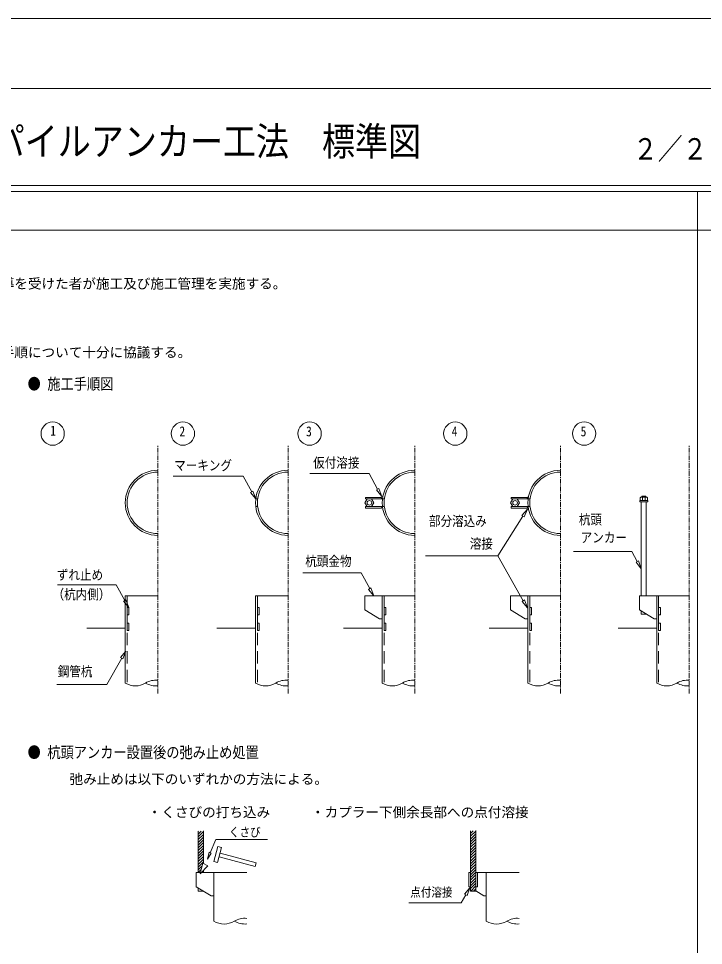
# Model space of a CAD drawing. Units: millimetres, scale not verified. Extents: x -29700 to 29700, y -21000 to 21000.
# Drawn here: x -18373 to -749, y -2860 to 21000 of the extents above; entities that cross this region are included whole.
import ezdxf
from ezdxf.enums import TextEntityAlignment as Align

# ---------------------------------------------------------------- set-up
doc = ezdxf.new("R2010")
doc.units = ezdxf.units.MM
doc.header["$LTSCALE"] = 100
doc.linetypes.add('USER2', pattern=[2, 1.25, -0.25, 0.25, -0.25])
doc.linetypes.add('USER3', pattern=[4.7625, 3.175, -1.5875])
doc.layers.add('0-1_01_TITLE', color=7, linetype='Continuous')
doc.layers.add('0-4_02_TEXT', color=7, linetype='Continuous')
for name, color, linetype, lineweight in [('0-3_DEFPOINTS', 7, 'Continuous', 18), ('0-5_05_SUNPOU', 3, 'Continuous', 18), ('0-6_03_ZU', 2, 'Continuous', 18), ('0-8_00_WAKU', 9, 'Continuous', 18), ('0-9_08_CENTER', 1, 'USER2', 18)]:
    doc.layers.add(name, color=color, linetype=linetype, lineweight=lineweight)
doc.styles.add('ＭＳ ゴシック', font='')
doc.styles.get('ＭＳ ゴシック').set_extended_font_data('MS Gothic')

msp = doc.modelspace()

# ---------------------------------------------------------------- linework, layer by layer
at = {"layer": '0-3_DEFPOINTS'}
msp.add_line((-29700, 21000), (29700, 21000), dxfattribs=at)
at = {"layer": '0-5_05_SUNPOU'}
for p, q in [((-12596.2, 9219.8), (-14393.9, 9219.8)), ((-12596.2, 9219.8), (-12374.6, 8815.4)), ((-9354.6, 9286.5), (-10874.2, 9286.5)), ((-9354.6, 9286.5), (-9133, 8882.1)), ((-5296.1, 8672.4), (-5295.2, 8673.3)), ((-5290.6, 8667.3), (-5283.2, 8674.7)), ((-5285.1, 8662.2), (-5271.3, 8676)), ((-5279.6, 8657.1), (-5259.4, 8677.3)), ((-5274.1, 8652), (-5256.3, 8669.8)), ((-5268.6, 8646.9), (-5258.2, 8657.2)), ((-5263.1, 8641.8), (-5260, 8644.9)), ((-5296.8, 8395.9), (-5294.7, 8398)), ((-5287.3, 8394.9), (-5259.7, 8422.4)), ((-5277.7, 8393.8), (-5258.4, 8413.1)), ((-5268.2, 8392.7), (-5257, 8403.9)), ((-5261.3, 8431.4), (-5260.9, 8431.8)), ((-5258.6, 8391.7), (-5255.5, 8394.8)), ((-6038.5, 7168.4), (-5393, 8191.2)), ((-6038.5, 7168.4), (-7904.6, 7168.4)), ((-6038.5, 7168.4), (-5384.6, 6015.4)), ((-2591.9, 7281), (-4097.2, 7281)), ((-2591.9, 7281), (-2453.1, 7020)), ((-9556.8, 6728.8), (-11061.5, 6728.8)), ((-9556.8, 6728.8), (-9335.2, 6324.4)), ((-15862.1, 6425.6), (-17366.7, 6425.6)), ((-15862.1, 6425.6), (-15640.4, 6021.2)), ((-16099.7, 3857.8), (-15718.9, 4537.9)), ((-16099.7, 3857.8), (-17388.1, 3857.8)), ((-13751.6, 75.9), (-13745.6, 81.9)), ((-13751.6, 5.2), (-13674.9, 81.9)), ((-13751.6, -65.6), (-13616, 70)), ((-6740.2, 20.7), (-6671.8, 89.1)), ((-6740.2, -50), (-6604.6, 85.6)), ((-6740.2, -120.7), (-6604.6, 14.9)), ((-13751.6, -136.3), (-13616, -0.7)), ((-13751.6, -207), (-13616, -71.4)), ((-13751.6, -277.7), (-13616, -142.1)), ((-13751.6, -348.4), (-13616, -212.8)), ((-13300.9, -129.4), (-13440.8, -473.8)), ((-13300.9, -129.4), (-11966.5, -129.4)), ((-6740.2, -191.4), (-6604.6, -55.9)), ((-6740.2, -262.1), (-6604.6, -126.6)), ((-6740.2, -332.8), (-6604.6, -197.3)), ((-13751.6, -419.1), (-13616, -283.5)), ((-13751.6, -489.8), (-13616, -354.3)), ((-13751.6, -560.5), (-13616, -425)), ((-6740.2, -403.6), (-6604.6, -268)), ((-6740.2, -474.3), (-6604.6, -338.7)), ((-6740.2, -545), (-6604.6, -409.4)), ((-13751.6, -631.2), (-13616, -495.7)), ((-13751.6, -701.9), (-13616, -566.4)), ((-13751.6, -772.7), (-13616, -637.1)), ((-13751.6, -843.4), (-13616, -707.8)), ((-6740.2, -615.7), (-6604.6, -480.1)), ((-6740.2, -686.4), (-6604.6, -550.8)), ((-6740.2, -757.1), (-6604.6, -621.5)), ((-6740.2, -827.8), (-6604.6, -692.3)), ((-13751.6, -914.1), (-13645.4, -807.9)), ((-13749.5, -982.7), (-13671.3, -904.5)), ((-6740.2, -898.5), (-6604.6, -763)), ((-6740.2, -969.2), (-6604.6, -833.7)), ((-6740.2, -1039.9), (-6604.6, -904.4)), ((-6740.2, -1110.7), (-6604.6, -975.1)), ((-6740.2, -1181.4), (-6604.6, -1045.8)), ((-6740.2, -1252.1), (-6604.6, -1116.5)), ((-6740.2, -1322.8), (-6604.6, -1187.2)), ((-6740.2, -1393.5), (-6604.6, -1257.9)), ((-6735.2, -1459.2), (-6604.6, -1328.6)), ((-6664.5, -1459.2), (-6604.6, -1399.4)), ((-6985.4, -1765.8), (-6863.6, -1554.9)), ((-6985.4, -1765.8), (-8332.9, -1765.8))]:
    msp.add_line(p, q, dxfattribs=at)
for points in [[(-12344.3, 8832.9), (-12269.6, 8633.5), (-12404.9, 8797.9)], [(-9102.7, 8899.6), (-9028, 8700.2), (-9163.3, 8864.6)], [(-5363.6, 8172.3), (-5279.6, 8368), (-5422.5, 8210.2)], [(-2422.7, 7037.5), (-2348.1, 6838.1), (-2483.4, 7002.5)], [(-9304.9, 6341.9), (-9230.2, 6142.6), (-9365.5, 6306.9)], [(-15610.1, 6038.7), (-15535.4, 5839.4), (-15670.7, 6003.7)], [(-5354.2, 6032.9), (-5279.6, 5833.5), (-5414.9, 5997.9)], [(-15688.6, 4520.4), (-15613.9, 4719.7), (-15749.2, 4555.4)], [(-13413.9, -485.2), (-13509.2, -634.8), (-13467.6, -462.4)], [(-6833.3, -1572.4), (-6758.6, -1373), (-6893.9, -1537.4)]]:
    msp.add_lwpolyline(points, close=True, dxfattribs=at)
for centre in [(-17495.1, 10316.1), (-14143.5, 10316.1), (-10883.8, 10316.1), (-7135.3, 10316.1), (-3819.2, 10316.1)]:
    msp.add_circle(centre, 300, dxfattribs=at)
at = {"layer": '0-6_03_ZU'}
for p, q in [((-12269.6, 8633.5), (-12221.2, 8633.5)), ((-9444.7, 8633.5), (-9009.8, 8633.5)), ((-9085, 8633.5), (-9012.4, 8633.5)), ((-9009.7, 8640.1), (-9045.4, 8673.1)), ((-9009.8, 8633.5), (-8961.5, 8633.5)), ((-9009.7, 8633.5), (-9009.7, 8640.1)), ((-5696.3, 8633.5), (-5261.4, 8633.5)), ((-5297, 8673.1), (-5254.9, 8677.8)), ((-5260.7, 8639.5), (-5297, 8673.1)), ((-5261.4, 8633.5), (-5213, 8633.5)), ((-2327.5, 8703.4), (-2336.1, 8694.7)), ((-2336.1, 8694.7), (-2336.1, 8677.9)), ((-2327.5, 8703.4), (-2240, 8703.4)), ((-2321.8, 8677.9), (-2321.8, 8595.3)), ((-2245.6, 8677.9), (-2245.6, 8595.3)), ((-2240, 8703.4), (-2231.3, 8694.7)), ((-2231.3, 8694.7), (-2231.3, 8677.9)), ((-12269.6, 8435.5), (-12221.2, 8435.5)), ((-9444.7, 8435.5), (-9012.4, 8435.5)), ((-9085, 8435.5), (-9009.8, 8435.5)), ((-9009.9, 8428.9), (-9045.4, 8395.9)), ((-9009.9, 8435.5), (-9009.9, 8428.9)), ((-9009.8, 8435.5), (-8961.5, 8435.5)), ((-5696.3, 8435.5), (-5264, 8435.5)), ((-5336.6, 8435.5), (-5261.4, 8435.5)), ((-5260.7, 8429.7), (-5297, 8395.9)), ((-5297, 8395.9), (-5254.9, 8391.3)), ((-5261.4, 8435.5), (-5229.2, 8435.5)), ((-5261.4, 8435.5), (-5213, 8435.5)), ((-15627.1, 6142.6), (-15627.1, 3895.3)), ((-14788.9, 6142.6), (-15627.1, 6142.6)), ((-12275.5, 6142.6), (-12275.5, 3895.3)), ((-11437.3, 6142.6), (-12275.5, 6142.6)), ((-9460, 6142.6), (-9460, 5779.6)), ((-9444.7, 6142.6), (-9460, 6142.6)), ((-9444.7, 6142.6), (-9015.7, 6142.6)), ((-9015.7, 6142.6), (-9015.7, 6142.6)), ((-9015.7, 6142.6), (-9015.7, 3895.3)), ((-8177.5, 6142.6), (-9015.7, 6142.6)), ((-5711.6, 6142.6), (-5711.6, 5779.6)), ((-5696.3, 6142.6), (-5711.6, 6142.6)), ((-5696.3, 6142.6), (-5267.3, 6142.6)), ((-5267.3, 6142.6), (-5267.3, 6142.6)), ((-5267.3, 6142.6), (-5267.3, 3895.3)), ((-4429.1, 6142.6), (-5267.3, 6142.6)), ((-2395.5, 6142.6), (-2395.5, 5779.6)), ((-2380.1, 6142.6), (-2395.5, 6142.6)), ((-2380.1, 6142.6), (-1951.1, 6142.6)), ((-1951.1, 6142.6), (-1951.1, 6142.6)), ((-1951.1, 6142.6), (-1951.1, 3895.3)), ((-1112.9, 6142.6), (-1951.1, 6142.6)), ((-9081.7, 5548.6), (-9460, 5779.6)), ((-5333.3, 5548.6), (-5711.6, 5779.6)), ((-2017.1, 5548.6), (-2395.5, 5779.6)), ((-2348.1, 5750.6), (-2348.1, 5670.5)), ((-9081.7, 5548.6), (-9015.7, 5548.6)), ((-5333.3, 5548.6), (-5267.3, 5548.6)), ((-2348.1, 5670.5), (-2212.5, 5670.5)), ((-2017.1, 5548.6), (-1951.1, 5548.6)), ((-15627.1, 5311), (-16619.7, 5311)), ((-12275.5, 5311), (-13268.1, 5311)), ((-9015.7, 5311), (-10008.3, 5311)), ((-5267.3, 5311), (-6259.9, 5311)), ((-1951.1, 5311), (-2943.7, 5311)), ((-13751.6, 81.9), (-13751.6, -982.7)), ((-13616, 89.1), (-13616, -747.4)), ((-6740.2, 89.1), (-6740.2, -1459.2)), ((-6604.6, 96.3), (-6604.6, -1459.2)), ((-13253.3, -725.6), (-13149.5, -338.4)), ((-13350.9, -697.5), (-13252.8, -723.7)), ((-13213.5, -577.2), (-12285.7, -825.8)), ((-13189.3, -486.8), (-12261.5, -735.4)), ((-13616, -931.1), (-13616, -982.7)), ((-12261.5, -735.4), (-12285.7, -825.8)), ((-13799, -982.7), (-13349.2, -982.7)), ((-13799, -982.7), (-13799, -1350.1)), ((-13616.3, -982.7), (-13349.2, -982.7)), ((-13349.2, -982.7), (-13349.2, -2233.9)), ((-13349.2, -982.7), (-13349.2, -982.7)), ((-12500.6, -982.7), (-13349.2, -982.7)), ((-6787.5, -982.7), (-6787.5, -1350.1)), ((-6787.5, -982.7), (-6740.2, -982.7)), ((-6604.8, -982.7), (-6337.7, -982.7)), ((-6604.8, -982.7), (-6337.7, -982.7)), ((-6559.9, -982.7), (-6559.9, -1350.1)), ((-6337.7, -982.7), (-6337.7, -2233.9)), ((-6337.7, -982.7), (-6337.7, -982.7)), ((-5489.2, -982.7), (-6337.7, -982.7)), ((-13416, -1584), (-13799, -1350.1)), ((-13751.6, -1379.1), (-13751.6, -1459.2)), ((-6787.5, -1350.1), (-6740.2, -1350.1)), ((-6559.9, -1350.1), (-6604.6, -1350.1)), ((-13751.6, -1459.2), (-13616, -1459.2)), ((-13416, -1584), (-13349.2, -1584)), ((-6740.2, -1459.2), (-6604.6, -1459.2)), ((-6404.6, -1584), (-6604.6, -1456.7)), ((-6404.6, -1584), (-6337.7, -1584))]:
    msp.add_line(p, q, dxfattribs=at)
at = {"layer": '0-6_03_ZU', "linetype": 'USER3'}
for p, q in [((-15579.1, 6142.6), (-15579.1, 3895.3)), ((-12227.5, 6142.6), (-12227.5, 3895.3)), ((-8967.7, 6142.6), (-8967.7, 3895.3)), ((-5219.3, 6142.6), (-5219.3, 3895.3)), ((-1903.1, 6142.6), (-1903.1, 3895.3))]:
    msp.add_line(p, q, dxfattribs=at)
at = {"layer": '0-6_03_ZU'}
for points in [[(-9402.9, 8633.5), (-9460, 8534.5), (-9402.9, 8435.5), (-9288.5, 8435.5), (-9231.4, 8534.5), (-9288.5, 8633.5)], [(-5654.4, 8633.5), (-5711.6, 8534.5), (-5654.4, 8435.5), (-5540.1, 8435.5), (-5483, 8534.5), (-5540.1, 8633.5)], [(-2387, 8595.3), (-2387, 8557.2), (-2180.5, 8557.2), (-2180.5, 8595.3)], [(-2203, 8677.9), (-2364.4, 8677.9), (-2380.3, 8662.1), (-2380.3, 8595.3), (-2187.1, 8595.3), (-2187.1, 8662.1)], [(-2348.1, 8557.2), (-2219.4, 8557.2), (-2219.4, 6142.6), (-2348.1, 6142.6)], [(-15579.1, 5838.6), (-15531.1, 5838.6), (-15531.1, 5646.6), (-15579.1, 5646.6)], [(-12227.5, 5838.6), (-12179.5, 5838.6), (-12179.5, 5646.6), (-12227.5, 5646.6)], [(-8967.7, 5838.6), (-8919.7, 5838.6), (-8919.7, 5646.6), (-8967.7, 5646.6)], [(-5219.3, 5838.6), (-5171.3, 5838.6), (-5171.3, 5646.6), (-5219.3, 5646.6)], [(-1903.1, 5838.6), (-1855.1, 5838.6), (-1855.1, 5646.6), (-1903.1, 5646.6)], [(-15579.1, 5438.6), (-15531.1, 5438.6), (-15531.1, 5246.6), (-15579.1, 5246.6)], [(-12227.5, 5438.6), (-12179.5, 5438.6), (-12179.5, 5246.6), (-12227.5, 5246.6)], [(-8967.7, 5438.6), (-8919.7, 5438.6), (-8919.7, 5246.6), (-8967.7, 5246.6)], [(-5219.3, 5438.6), (-5171.3, 5438.6), (-5171.3, 5246.6), (-5219.3, 5246.6)], [(-1903.1, 5438.6), (-1855.1, 5438.6), (-1855.1, 5246.6), (-1903.1, 5246.6)], [(-13702.2, -1019.8), (-13627.5, -740.8), (-13501.8, -813.4)]]:
    msp.add_lwpolyline(points, close=True, dxfattribs=at)
for points in [[(-9444.7, 8633.5), (-9444.7, 8673.1), (-9045.4, 8673.1)], [(-5696.3, 8633.5), (-5696.3, 8673.1), (-5297, 8673.1)], [(-9444.7, 8435.5), (-9444.7, 8395.9), (-9045.4, 8395.9)], [(-5696.3, 8435.5), (-5696.3, 8395.9), (-5297, 8395.9)], [(-13351.4, -699.3), (-13247.6, -312.1), (-13149.5, -338.4)]]:
    msp.add_lwpolyline(points, dxfattribs=at)
for centre in [(-9345.7, 8534.5), (-5597.3, 8534.5)]:
    msp.add_circle(centre, 59.4, dxfattribs=at)
for centre, radius, start, end in [((-14788.9, 8534.5), 838.2, 90, 270), ((-14788.9, 8534.5), 790.2, 90, 270), ((-11437.3, 8534.5), 838.2, 90, 270), ((-11437.3, 8534.5), 790.2, 90, 270), ((-8177.5, 8534.5), 838.2, 90, 270), ((-8177.5, 8534.5), 790.2, 90, 270), ((-4429.1, 8534.5), 838.2, 90, 270), ((-4429.1, 8534.5), 790.2, 90, 270), ((-15366.7, 4322.3), 500.2, 238.63274, 301.36726), ((-14842.8, 3456.8), 511.5, 83.9436, 121.00908), ((-14842.8, 4333.7), 511.5, 238.99092, 276.0564), ((-12015.1, 4322.3), 500.2, 238.63274, 301.36726), ((-11491.2, 3456.8), 511.5, 83.9436, 121.00908), ((-11491.2, 4333.7), 511.5, 238.99092, 276.0564), ((-8755.3, 4322.3), 500.2, 238.63274, 301.36726), ((-8231.5, 3456.8), 511.5, 83.9436, 121.00908), ((-8231.5, 4333.7), 511.5, 238.99092, 276.0564), ((-5006.9, 4322.3), 500.2, 238.63274, 301.36726), ((-4483, 3456.8), 511.5, 83.9436, 121.00908), ((-4483, 4333.7), 511.5, 238.99092, 276.0564), ((-1690.8, 4322.3), 500.2, 238.63274, 301.36726), ((-1166.9, 3456.8), 511.5, 83.9436, 121.00908), ((-1166.9, 4333.7), 511.5, 238.99092, 276.0564), ((-13085.6, -1801.5), 506.4, 238.63274, 301.36726), ((-12555.3, -2677.7), 517.8, 83.9436, 121.00908), ((-12555.3, -1790.1), 517.8, 238.99092, 276.0564), ((-6074.2, -1801.5), 506.4, 238.63274, 301.36726), ((-5543.8, -2677.7), 517.8, 83.9436, 121.00908), ((-5543.8, -1790.1), 517.8, 238.99092, 276.0564)]:
    msp.add_arc(centre, radius, start, end, dxfattribs=at)
at = {"layer": '0-8_00_WAKU'}
for p, q in [((-27700, 19200), (27700, 19200)), ((-27900, 16550), (27900, 16550)), ((-27700, 16700), (27700, 16700)), ((-900, -16700), (-900, 16550)), ((-27900, 15550), (27900, 15550))]:
    msp.add_line(p, q, dxfattribs=at)
at = {"layer": '0-9_08_CENTER'}
for p, q in [((-14788.9, 3628.4), (-14788.9, 10016.1)), ((-11437.3, 3628.4), (-11437.3, 10016.1)), ((-8177.5, 3628.4), (-8177.5, 10016.1)), ((-4429.1, 3628.4), (-4429.1, 10016.1)), ((-1112.9, 3628.4), (-1112.9, 10016.1))]:
    msp.add_line(p, q, dxfattribs=at)

# ---------------------------------------------------------------- texts
at = {"layer": '0-1_01_TITLE', "style": 'ＭＳ ゴシック', "width": 0.85}
for s, height, p in [('クラウンパイルアンカー工法\u3000標準図', 733.1, (-22463.6, 17252.1)), ('２／２', 549.9, (-2562.3, 17206.4))]:
    msp.add_text(s, height=height, dxfattribs=at).set_placement(p, align=Align.BOTTOM_LEFT)
at = {"layer": '0-4_02_TEXT', "style": 'ＭＳ ゴシック'}
for s, p in [('本工法は岡部(株)・グループ会社により教育・技術指導を受けた者が施工及び施工管理を実施する。', (-27231.2, 13971.7)), ('本工法の実施に必要となる準備工事の実施範囲や施工手順について十分に協議する。', (-27231.2, 12202.5)), ('弛み止めは以下のいずれかの方法による。', (-17061.2, 1218.4)), ('・くさびの打ち込み\u3000\u3000\u3000・カプラー下側余長部への点付溶接', (-15048.1, 365))]:
    msp.add_text(s, height=256.6, dxfattribs=at).set_placement(p, align=Align.BOTTOM_LEFT)
at = {"layer": '0-4_02_TEXT', "style": 'ＭＳ ゴシック', "width": 0.85}
for s, height, p in [('● 施工手順図', 293.3, (-18141.5, 11360.1)), ('1', 256.6, (-17556.6, 10187.6)), ('2', 256.6, (-14234.8, 10169)), ('3', 256.6, (-10975.1, 10169)), ('4', 256.6, (-7226.6, 10169)), ('5', 256.6, (-3910.5, 10169)), ('マーキング', 256.6, (-14368.8, 9292.8)), ('仮付溶接', 256.6, (-10792.5, 9361)), ('部分溶込み', 256.6, (-7812.9, 7860.2)), ('杭頭', 256.6, (-3955.7, 7899.4)), ('溶接', 256.6, (-6761.7, 7276.9)), ('アンカー', 256.6, (-3908.2, 7436.8)), ('杭頭金物', 256.6, (-10994.7, 6826.7)), ('ずれ止め', 256.6, (-17386.8, 6475.3)), ('（杭内側）', 256.6, (-17497.9, 5972.2)), ('鋼管杭', 256.6, (-17364.7, 3989.9)), ('● 杭頭アンカー設置後の弛み止め処置', 293.3, (-18141.5, 1876.6)), ('くさび', 234.6, (-12959.6, -129.4)), ('点付溶接', 234.6, (-8294.3, -1675.1))]:
    msp.add_text(s, height=height, dxfattribs=at).set_placement(p, align=Align.BOTTOM_LEFT)

doc.saveas('drawing.dxf')
